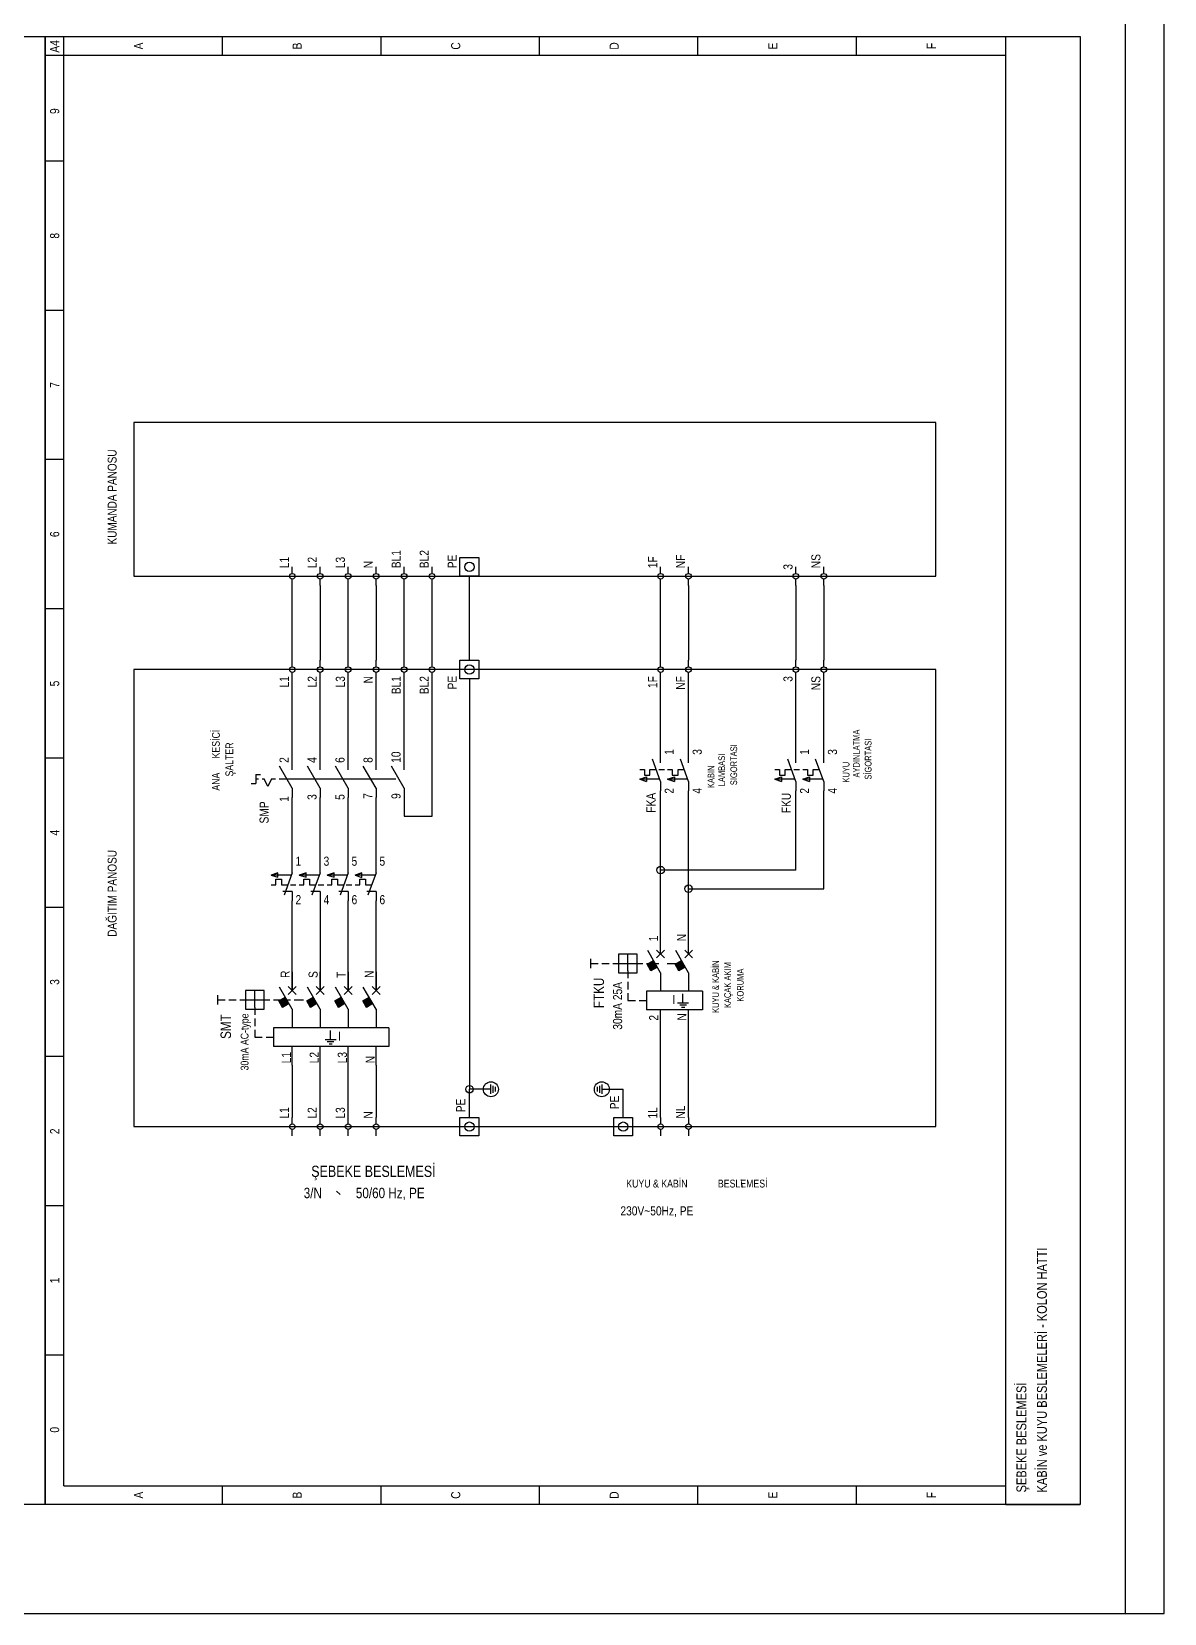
# Model space of a CAD drawing. Header units: centimetres. Extents: x 0 to 13360, y -30 to 2970.
# Drawn here: x 12630 to 13360, y 0 to 1019 of the extents above; entities that cross this region are included whole.
import ezdxf
from ezdxf.enums import TextEntityAlignment as Align

# ---------------------------------------------------------------- set-up
doc = ezdxf.new("R2010")
doc.units = ezdxf.units.CM
for name, color, linetype in [('SCOTT-CERCEVE', 7, 'CONTINUOUS'), ('SCOTT-ELEKTRIK', 3, 'CONTINUOUS'), ('SCOTT-ELEKTRIK-YAZI', 4, 'CONTINUOUS')]:
    doc.layers.add(name, color=color, linetype=linetype)
doc.styles.get("Standard").update_dxf_attribs({"font": 'arial.ttf', "width": 0.8})

msp = doc.modelspace()

# ---------------------------------------------------------------- linework, layer by layer
at = {"layer": 'SCOTT-CERCEVE'}
for points in [[(0, 0), (13359.9, 0), (13359.9, 2970), (0, 2970)], [(100, 0), (13334.9, 0), (13334.9, 2970), (100, 2970)]]:
    msp.add_lwpolyline(points, close=True, dxfattribs=at)
at = {"layer": 'SCOTT-ELEKTRIK'}
for p, q in [((11971.8, 1016), (12638.6, 1016)), ((12638.6, 70.2), (12638.6, 1016)), ((12638.6, 1016), (13305.7, 1016)), ((12638.6, 1016), (12638.6, 70.2)), ((12650.6, 82.2), (12650.6, 1016)), ((12752.8, 1016), (12752.8, 1003.9)), ((12855, 1016), (12855, 1003.9)), ((12957.1, 1016), (12957.1, 1003.9)), ((13059.3, 1003.9), (13059.3, 1016)), ((13161.5, 1003.9), (13161.5, 1016)), ((13257.7, 70.2), (13257.7, 1016)), ((13305.7, 1016), (13305.7, 70.2)), ((12638.6, 1003.9), (13257.7, 1003.9)), ((12650.6, 935.7), (12638.6, 935.7)), ((12650.6, 839.5), (12638.6, 839.5)), ((13212.6, 767.4), (12695.7, 767.4)), ((12695.7, 767.4), (12695.7, 668.2)), ((13212.6, 668.2), (13212.6, 767.4)), ((12650.6, 743.4), (12638.6, 743.4)), ((12797.9, 670), (12797.9, 674.3)), ((12815.9, 670), (12815.9, 674.3)), ((12833.9, 670), (12833.9, 674.3)), ((12852, 670), (12852, 674.3)), ((12870, 670), (12870, 674.3)), ((12888, 670), (12888, 674.3)), ((12906, 680.3), (12918.1, 680.3)), ((12906, 668.2), (12906, 680.3)), ((12918.1, 680.3), (12918.1, 668.2)), ((13035.3, 670), (13035.3, 674.3)), ((13053.3, 670), (13053.3, 674.3)), ((13122.4, 670), (13122.4, 674.3)), ((13140.5, 670), (13140.5, 674.3)), ((12695.7, 668.2), (13212.6, 668.2)), ((12797.9, 662.2), (12797.9, 666.4)), ((12815.9, 662.2), (12815.9, 666.4)), ((12833.9, 662.2), (12833.9, 666.4)), ((12852, 662.2), (12852, 666.4)), ((12870, 662.2), (12870, 666.4)), ((12888, 662.2), (12888, 666.4)), ((12918.1, 668.2), (12906, 668.2)), ((12912.1, 614.1), (12912.1, 668.2)), ((13035.3, 662.2), (13035.3, 666.4)), ((13053.3, 662.2), (13053.3, 666.4)), ((13122.4, 662.2), (13122.4, 666.4)), ((13140.5, 662.2), (13140.5, 666.4)), ((12797.9, 614.1), (12797.9, 662.2)), ((12815.9, 662.2), (12815.9, 614.1)), ((12833.9, 614.1), (12833.9, 662.2)), ((12852, 662.2), (12852, 614.1)), ((12870, 614.1), (12870, 662.2)), ((12888, 614.1), (12888, 662.2)), ((13035.3, 614.1), (13035.3, 662.2)), ((13053.3, 662.2), (13053.3, 614.1)), ((13122.4, 662.2), (13122.4, 614.1)), ((13140.5, 662.2), (13140.5, 614.1)), ((12650.6, 647.2), (12638.6, 647.2)), ((12797.9, 609.9), (12797.9, 614.1)), ((12815.9, 609.9), (12815.9, 614.1)), ((12833.9, 609.9), (12833.9, 614.1)), ((12852, 609.9), (12852, 614.1)), ((12870, 609.9), (12870, 614.1)), ((12888, 609.9), (12888, 614.1)), ((12906, 614.1), (12918.1, 614.1)), ((12906, 602.1), (12906, 614.1)), ((12918.1, 614.1), (12918.1, 602.1)), ((13035.3, 609.9), (13035.3, 614.1)), ((13053.3, 609.9), (13053.3, 614.1)), ((13122.4, 609.9), (13122.4, 614.1)), ((13140.5, 609.9), (13140.5, 614.1)), ((13212.6, 608.1), (12695.7, 608.1)), ((12695.7, 608.1), (12695.7, 313.6)), ((12797.9, 602.1), (12797.9, 606.3)), ((12797.9, 549.6), (12797.9, 602.1)), ((12815.9, 602.1), (12815.9, 606.3)), ((12815.9, 549.6), (12815.9, 602.1)), ((12833.9, 602.1), (12833.9, 606.3)), ((12833.9, 549.6), (12833.9, 602.1)), ((12852, 602.1), (12852, 606.3)), ((12852, 549.6), (12852, 602.1)), ((12870, 602.1), (12870, 606.3)), ((12870, 602.1), (12870, 605.1)), ((12870, 549.6), (12870, 602.1)), ((12888, 602.1), (12888, 606.3)), ((12888, 602.1), (12888, 605.1)), ((12888, 513.6), (12888, 602.1)), ((12918.1, 602.1), (12906, 602.1)), ((12912.1, 602.1), (12912.1, 337.7)), ((13035.3, 602.1), (13035.3, 606.3)), ((13035.3, 554), (13035.3, 602.1)), ((13053.3, 602.1), (13053.3, 606.3)), ((13053.3, 554), (13053.3, 602.1)), ((13122.4, 602.1), (13122.4, 606.3)), ((13122.4, 554), (13122.4, 602.1)), ((13140.5, 602.1), (13140.5, 606.3)), ((13140.5, 554), (13140.5, 602.1)), ((13212.6, 313.6), (13212.6, 608.1)), ((12650.6, 551), (12638.6, 551)), ((13035.3, 536), (13030, 550.4)), ((13035.3, 548), (13035.3, 554)), ((13053.3, 536), (13048.1, 550.4)), ((13053.3, 548), (13053.3, 554)), ((13122.4, 536), (13117.2, 550.4)), ((13122.4, 548), (13122.4, 554)), ((13140.5, 536), (13135.2, 550.4)), ((13140.5, 548), (13140.5, 554)), ((12774.4, 540.6), (12777.4, 540.6)), ((12774.4, 540.6), (12774.4, 534.6)), ((12797.9, 531.6), (12789.6, 545.8)), ((12797.9, 543.6), (12797.9, 549.6)), ((12815.9, 531.6), (12807.7, 545.8)), ((12815.9, 543.6), (12815.9, 549.6)), ((12833.9, 531.6), (12825.7, 545.8)), ((12833.9, 543.6), (12833.9, 549.6)), ((12852, 531.6), (12843.7, 545.8)), ((12852, 543.6), (12852, 549.6)), ((12870, 531.6), (12861.8, 545.8)), ((12870, 543.6), (12870, 549.6)), ((13021.8, 543.7), (13024.8, 543.7)), ((13024.8, 543.7), (13024.8, 540.1)), ((13028.4, 540.1), (13028.4, 543.7)), ((13028.4, 543.7), (13032.4, 543.7)), ((13034.1, 543.8), (13037.7, 543.8)), ((13039.8, 543.7), (13042.8, 543.7)), ((13042.8, 543.7), (13042.8, 540.1)), ((13046.5, 540.1), (13046.5, 543.7)), ((13046.5, 543.7), (13050.4, 543.7)), ((13109, 543.7), (13112, 543.7)), ((13112, 543.7), (13112, 540.1)), ((13115.6, 540.1), (13115.6, 543.7)), ((13115.6, 543.7), (13119.6, 543.7)), ((13121.2, 543.8), (13124.8, 543.8)), ((13127, 543.7), (13130, 543.7)), ((13130, 543.7), (13130, 540.1)), ((13133.6, 540.1), (13133.6, 543.7)), ((13133.6, 543.7), (13137.6, 543.7)), ((12771.4, 534.6), (12774.4, 534.6)), ((12774.4, 537.6), (12776.2, 537.6)), ((12778.6, 537.6), (12779.8, 537.6)), ((12782.2, 532.8), (12779.8, 537.6)), ((12784.6, 537.6), (12782.2, 532.8)), ((12784.6, 537.6), (12785.8, 537.6)), ((12785.8, 537.6), (12787, 537.6)), ((12789.4, 537.6), (12794.3, 537.6)), ((12794.9, 537.6), (12864.6, 537.6)), ((12797.9, 531.6), (12797.9, 525.6)), ((12815.9, 531.6), (12815.9, 525.6)), ((12833.9, 531.6), (12833.9, 525.6)), ((12852, 531.6), (12852, 525.6)), ((12870, 531.6), (12870, 525.6)), ((13021.8, 537.5), (13026.1, 538.9)), ((13034.6, 537.5), (13021.8, 537.5)), ((13021.8, 537.5), (13026.1, 536)), ((13024.8, 540.1), (13028.4, 540.1)), ((13026.1, 538.9), (13026.1, 536)), ((13035.3, 536), (13035.3, 530)), ((13035.3, 478.9), (13035.3, 530)), ((13039.8, 537.5), (13044.2, 538.9)), ((13052.6, 537.5), (13039.8, 537.5)), ((13039.8, 537.5), (13044.2, 536)), ((13042.8, 540.1), (13046.5, 540.1)), ((13044.2, 538.9), (13044.2, 536)), ((13053.3, 536), (13053.3, 530)), ((13053.3, 466.9), (13053.3, 530)), ((13109, 537.5), (13113.3, 538.9)), ((13121.7, 537.5), (13109, 537.5)), ((13109, 537.5), (13113.3, 536)), ((13112, 540.1), (13115.6, 540.1)), ((13113.3, 538.9), (13113.3, 536)), ((13122.4, 536), (13122.4, 530)), ((13122.4, 478.9), (13122.4, 530)), ((13127, 537.5), (13131.3, 538.9)), ((13139.7, 537.5), (13127, 537.5)), ((13127, 537.5), (13131.3, 536)), ((13130, 540.1), (13133.6, 540.1)), ((13131.3, 538.9), (13131.3, 536)), ((13140.5, 536), (13140.5, 530)), ((13140.5, 466.9), (13140.5, 530)), ((12797.9, 483.1), (12797.9, 525.6)), ((12815.9, 483.1), (12815.9, 525.6)), ((12833.9, 483.1), (12833.9, 525.6)), ((12852, 483.1), (12852, 525.6)), ((12870, 525.6), (12870, 513.6)), ((12870, 513.6), (12888, 513.6)), ((12797.9, 477.1), (12797.9, 483.1)), ((12815.9, 477.1), (12815.9, 483.1)), ((12833.9, 477.1), (12833.9, 483.1)), ((12852, 477.1), (12852, 483.1)), ((12784.4, 475.7), (12788.7, 477.1)), ((12797.1, 475.7), (12784.4, 475.7)), ((12784.4, 475.7), (12788.7, 474.3)), ((12784.4, 469.4), (12787.4, 469.4)), ((12787.4, 469.4), (12787.4, 473.1)), ((12787.4, 473.1), (12791, 473.1)), ((12788.7, 474.3), (12788.7, 477.1)), ((12791, 473.1), (12791, 469.4)), ((12791, 469.4), (12795, 469.4)), ((12797.9, 477.1), (12792.6, 462.7)), ((12796.7, 469.3), (12800.3, 469.3)), ((12802.4, 475.7), (12806.8, 477.1)), ((12815.2, 475.7), (12802.4, 475.7)), ((12802.4, 475.7), (12806.8, 474.3)), ((12802.4, 469.4), (12805.4, 469.4)), ((12805.4, 469.4), (12805.4, 473.1)), ((12805.4, 473.1), (12809, 473.1)), ((12806.8, 474.3), (12806.8, 477.1)), ((12809, 473.1), (12809, 469.4)), ((12809, 469.4), (12813, 469.4)), ((12815.9, 477.1), (12810.6, 462.7)), ((12814.7, 469.3), (12818.3, 469.3)), ((12820.5, 475.7), (12824.8, 477.1)), ((12833.2, 475.7), (12820.5, 475.7)), ((12820.5, 475.7), (12824.8, 474.3)), ((12820.5, 469.4), (12823.5, 469.4)), ((12823.5, 469.4), (12823.5, 473.1)), ((12823.5, 473.1), (12827.1, 473.1)), ((12824.8, 474.3), (12824.8, 477.1)), ((12827.1, 473.1), (12827.1, 469.4)), ((12827.1, 469.4), (12831.1, 469.4)), ((12833.9, 477.1), (12828.7, 462.7)), ((12832.7, 469.3), (12836.3, 469.3)), ((12838.5, 475.7), (12842.8, 477.1)), ((12851.2, 475.7), (12838.5, 475.7)), ((12838.5, 475.7), (12842.8, 474.2)), ((12838.5, 469.4), (12841.5, 469.4)), ((12841.5, 469.4), (12841.5, 473)), ((12841.5, 473), (12845.1, 473)), ((12842.8, 474.2), (12842.8, 477.1)), ((12845.1, 473), (12845.1, 469.4)), ((12845.1, 469.4), (12849.1, 469.4)), ((12852, 477.1), (12846.7, 462.7)), ((13122.4, 478.9), (13035.3, 478.9)), ((13035.3, 436.8), (13035.3, 478.9)), ((12797.9, 465.1), (12791.8, 465.1)), ((12797.9, 465.1), (12797.9, 459.1)), ((12797.9, 413.3), (12797.9, 459.1)), ((12815.9, 465.1), (12809.9, 465.1)), ((12815.9, 465.1), (12815.9, 459.1)), ((12815.9, 459.1), (12815.9, 413.3)), ((12833.9, 465.1), (12827.9, 465.1)), ((12833.9, 465.1), (12833.9, 459.1)), ((12833.9, 413.3), (12833.9, 459.1)), ((12852, 465.1), (12845.9, 465.1)), ((12852, 465.1), (12852, 459.1)), ((12852, 413.3), (12852, 459.1)), ((13053.3, 466.9), (13140.5, 466.9)), ((13053.3, 436.8), (13053.3, 466.9)), ((12650.6, 454.9), (12638.6, 454.9)), ((13035.3, 424.8), (13035.3, 436.8)), ((13053.3, 424.8), (13053.3, 436.8)), ((12990.2, 421.8), (12990.2, 415.8)), ((12990.2, 418.8), (12995, 418.8)), ((12997.4, 418.8), (13002.2, 418.8)), ((13004.6, 418.8), (13009.4, 418.8)), ((13008.2, 424.8), (13008.2, 412.8)), ((13020.2, 424.8), (13008.2, 424.8)), ((13009.4, 418.8), (13019, 418.8)), ((13014.2, 414), (13014.2, 424.8)), ((13019, 418.8), (13023.9, 418.8)), ((13020.2, 412.8), (13020.2, 424.8)), ((13026.3, 418.8), (13031.1, 418.8)), ((13026.6, 418.2), (13030.8, 420.6)), ((13029, 414), (13026.6, 418.2)), ((13029.2, 414.1), (13026.8, 418.3)), ((13035.3, 412.8), (13027.1, 427)), ((13029.5, 414.3), (13027.1, 418.5)), ((13029.8, 414.4), (13027.4, 418.6)), ((13030.1, 414.6), (13027.7, 418.8)), ((13030.3, 414.7), (13027.9, 418.9)), ((13030.6, 414.9), (13028.2, 419.1)), ((13030.8, 415), (13028.4, 419.2)), ((13031.1, 415.2), (13028.7, 419.4)), ((13031.3, 415.3), (13028.9, 419.5)), ((13031.6, 415.5), (13029.2, 419.7)), ((13031.8, 415.6), (13029.4, 419.8)), ((13032.2, 415.8), (13029.7, 420)), ((13032.4, 415.9), (13030, 420.1)), ((13032.7, 416.1), (13030.3, 420.3)), ((13032.9, 416.2), (13030.5, 420.4)), ((13030.5, 418.8), (13034.1, 418.8)), ((13032.7, 422.3), (13037.8, 427.4)), ((13032.7, 427.4), (13037.8, 422.3)), ((13039.5, 418.8), (13045.5, 418.8)), ((13044.7, 418.2), (13048.8, 420.6)), ((13047.1, 414), (13044.7, 418.2)), ((13047.3, 414.1), (13044.9, 418.3)), ((13053.3, 412.8), (13045.1, 427)), ((13047.6, 414.3), (13045.2, 418.5)), ((13047.8, 414.4), (13045.4, 418.6)), ((13048.1, 414.6), (13045.7, 418.8)), ((13048.3, 414.7), (13045.9, 418.9)), ((13048.6, 414.9), (13046.2, 419.1)), ((13048.8, 415), (13046.4, 419.2)), ((13049.1, 415.2), (13046.7, 419.4)), ((13049.3, 415.3), (13046.9, 419.5)), ((13049.7, 415.5), (13047.3, 419.7)), ((13049.9, 415.6), (13047.5, 419.8)), ((13050.2, 415.8), (13047.8, 420)), ((13050.4, 415.9), (13048, 420.1)), ((13050.7, 416.1), (13048.3, 420.3)), ((13050.9, 416.2), (13048.5, 420.4)), ((13050.8, 422.3), (13055.9, 427.4)), ((13050.8, 427.4), (13055.9, 422.3)), ((12797.9, 413.3), (12797.9, 401.3)), ((12797.9, 401.3), (12797.9, 413.3)), ((12815.9, 413.3), (12815.9, 401.3)), ((12815.9, 401.3), (12815.9, 413.3)), ((12833.9, 413.3), (12833.9, 401.3)), ((12833.9, 401.3), (12833.9, 413.3)), ((12852, 413.3), (12852, 401.3)), ((12852, 401.3), (12852, 413.3)), ((13008.2, 412.8), (13020.2, 412.8)), ((13014.2, 414), (13014.2, 409.2)), ((13033.2, 416.4), (13029, 414)), ((13035.3, 412.8), (13035.3, 400.8)), ((13051.2, 416.4), (13047.1, 414)), ((13053.3, 412.8), (13053.3, 400.8)), ((12749.8, 398.3), (12749.8, 392.3)), ((12767.8, 401.3), (12767.8, 389.2)), ((12779.8, 401.3), (12767.8, 401.3)), ((12773.8, 390.4), (12773.8, 401.3)), ((12779.8, 389.2), (12779.8, 401.3)), ((12797.9, 389.2), (12789.6, 403.5)), ((12795.3, 398.7), (12800.4, 403.8)), ((12795.3, 403.8), (12800.4, 398.7)), ((12815.9, 389.2), (12807.7, 403.5)), ((12813.3, 398.7), (12818.4, 403.8)), ((12813.3, 403.8), (12818.4, 398.7)), ((12833.9, 389.2), (12825.7, 403.5)), ((12831.4, 398.7), (12836.5, 403.8)), ((12831.4, 403.8), (12836.5, 398.7)), ((12852, 389.2), (12843.7, 403.5)), ((12849.4, 398.7), (12854.5, 403.8)), ((12849.4, 403.8), (12854.5, 398.7)), ((13014.2, 406.8), (13014.2, 402)), ((13014.2, 399.6), (13014.2, 394.8)), ((13062.3, 400.8), (13026.3, 400.8)), ((13026.3, 400.8), (13026.3, 388.8)), ((13049.7, 393.4), (13049.7, 399.1)), ((13062.3, 400.8), (13062.3, 388.8)), ((12749.8, 395.3), (12754.6, 395.3)), ((12757, 395.3), (12761.8, 395.3)), ((12764.2, 395.3), (12769, 395.3)), ((12767.8, 389.2), (12779.8, 389.2)), ((12769, 395.3), (12778.6, 395.3)), ((12773.8, 390.4), (12773.8, 385.6)), ((12778.6, 395.3), (12783.4, 395.3)), ((12785.8, 395.3), (12790.6, 395.3)), ((12789.2, 394.6), (12793.4, 397)), ((12791.6, 390.4), (12789.2, 394.6)), ((12791.8, 390.6), (12789.4, 394.7)), ((12792.1, 390.7), (12789.7, 394.9)), ((12792.3, 390.9), (12789.9, 395)), ((12792.7, 391.1), (12790.3, 395.2)), ((12792.9, 391.2), (12790.5, 395.3)), ((12793.2, 391.4), (12790.8, 395.5)), ((12793.4, 391.5), (12791, 395.6)), ((12793.7, 391.7), (12791.3, 395.8)), ((12793.9, 391.8), (12791.5, 395.9)), ((12795.8, 392.9), (12791.6, 390.4)), ((12794.2, 392), (12791.8, 396.1)), ((12794.4, 392.1), (12792, 396.2)), ((12794.7, 392.3), (12792.3, 396.4)), ((12794.9, 392.4), (12792.5, 396.5)), ((12795.3, 392.6), (12792.9, 396.7)), ((12795.5, 392.7), (12793.1, 396.8)), ((12793.1, 395.3), (12796.7, 395.3)), ((12797.9, 389.2), (12797.9, 377.2)), ((12799.1, 395.3), (12805.1, 395.3)), ((12807.2, 394.6), (12811.4, 397)), ((12809.6, 390.4), (12807.2, 394.6)), ((12809.9, 390.6), (12807.4, 394.7)), ((12810.2, 390.7), (12807.8, 394.9)), ((12810.4, 390.9), (12808, 395)), ((12810.7, 391.1), (12808.3, 395.2)), ((12810.9, 391.2), (12808.5, 395.3)), ((12811.2, 391.4), (12808.8, 395.5)), ((12811.4, 391.5), (12809, 395.6)), ((12811.7, 391.7), (12809.3, 395.8)), ((12811.9, 391.8), (12809.5, 395.9)), ((12813.8, 392.9), (12809.6, 390.4)), ((12812.2, 392), (12809.8, 396.1)), ((12812.5, 392.1), (12810.1, 396.2)), ((12812.8, 392.3), (12810.4, 396.4)), ((12813, 392.4), (12810.6, 396.5)), ((12813.3, 392.6), (12810.9, 396.7)), ((12813.5, 392.7), (12811.1, 396.8)), ((12815.9, 389.2), (12815.9, 377.2)), ((12825.3, 394.6), (12829.4, 397)), ((12827.7, 390.4), (12825.3, 394.6)), ((12827.9, 390.6), (12825.5, 394.7)), ((12828.2, 390.7), (12825.8, 394.9)), ((12828.4, 390.9), (12826, 395)), ((12828.7, 391.1), (12826.3, 395.2)), ((12828.9, 391.2), (12826.5, 395.3)), ((12829.2, 391.4), (12826.8, 395.5)), ((12829.4, 391.5), (12827, 395.6)), ((12829.8, 391.7), (12827.4, 395.8)), ((12830, 391.8), (12827.6, 395.9)), ((12831.8, 392.9), (12827.7, 390.4)), ((12830.3, 392), (12827.9, 396.1)), ((12830.5, 392.1), (12828.1, 396.2)), ((12830.8, 392.3), (12828.4, 396.4)), ((12831, 392.4), (12828.6, 396.5)), ((12831.3, 392.6), (12828.9, 396.7)), ((12831.5, 392.7), (12829.1, 396.8)), ((12833.9, 389.2), (12833.9, 377.2)), ((12843.3, 394.6), (12847.5, 397)), ((12845.7, 390.4), (12843.3, 394.6)), ((12845.9, 390.6), (12843.5, 394.7)), ((12846.2, 390.7), (12843.8, 394.9)), ((12846.4, 390.9), (12844, 395)), ((12846.7, 391.1), (12844.3, 395.2)), ((12847, 391.2), (12844.6, 395.3)), ((12847.3, 391.4), (12844.9, 395.5)), ((12847.5, 391.5), (12845.1, 395.6)), ((12847.8, 391.7), (12845.4, 395.8)), ((12848, 391.8), (12845.6, 395.9)), ((12849.9, 392.9), (12845.7, 390.4)), ((12848.3, 392), (12845.9, 396.1)), ((12848.5, 392.1), (12846.1, 396.2)), ((12848.8, 392.3), (12846.4, 396.4)), ((12849, 392.4), (12846.6, 396.5)), ((12849.4, 392.6), (12846.9, 396.7)), ((12849.6, 392.7), (12847.2, 396.8)), ((12852, 389.2), (12852, 377.2)), ((13014.2, 394.8), (13019, 394.8)), ((13021.4, 394.8), (13026.3, 394.8)), ((13062.3, 388.8), (13026.3, 388.8)), ((13035.3, 376.7), (13035.3, 388.8)), ((13046.2, 393.4), (13053.3, 393.4)), ((13047.6, 392), (13051.9, 392)), ((13048.7, 390.5), (13050.8, 390.5)), ((13053.3, 376.7), (13053.3, 388.8)), ((12773.8, 383.2), (12773.8, 378.4)), ((12860.2, 377.2), (12785.8, 377.2)), ((12785.8, 377.2), (12785.8, 365.2)), ((12860.2, 377.2), (12860.2, 365.2)), ((12773.8, 376), (12773.8, 371.2)), ((12773.8, 371.2), (12778.6, 371.2)), ((12781, 371.2), (12785.8, 371.2)), ((12819, 369.8), (12826.1, 369.8)), ((12820.4, 368.4), (12824.7, 368.4)), ((12821.6, 367), (12823.7, 367)), ((12822.6, 369.8), (12822.6, 375.5)), ((13035.3, 319.6), (13035.3, 376.7)), ((13053.3, 319.6), (13053.3, 376.7)), ((12650.6, 358.7), (12638.6, 358.7)), ((12860.2, 365.2), (12785.8, 365.2)), ((12797.9, 353.2), (12797.9, 365.2)), ((12815.9, 353.2), (12815.9, 365.2)), ((12833.9, 353.2), (12833.9, 365.2)), ((12852, 353.2), (12852, 365.2)), ((12797.9, 353.2), (12797.9, 319.6)), ((12797.9, 353.2), (12797.9, 353.2)), ((12815.9, 319.6), (12815.9, 353.2)), ((12833.9, 319.6), (12833.9, 353.2)), ((12852, 353.2), (12852, 319.6)), ((12918.1, 337.7), (12912.1, 337.7)), ((12912.1, 319.6), (12912.1, 337.7)), ((12925.9, 337.7), (12915.1, 337.7)), ((12925.9, 334.7), (12925.9, 340.7)), ((12927.4, 335.4), (12927.4, 339.9)), ((12928.9, 336.2), (12928.9, 339.2)), ((12994.4, 339.2), (12994.4, 336.2)), ((12995.9, 339.9), (12995.9, 335.4)), ((12997.4, 340.7), (12997.4, 334.7)), ((12997.4, 337.7), (13008.2, 337.7)), ((13005.2, 337.7), (13011.2, 337.7)), ((13011.2, 319.6), (13011.2, 337.7)), ((12797.9, 315.4), (12797.9, 319.6)), ((12815.9, 315.4), (12815.9, 319.6)), ((12833.9, 315.4), (12833.9, 319.6)), ((12852, 315.4), (12852, 319.6)), ((12906, 307.6), (12906, 319.6)), ((12906, 319.6), (12918.1, 319.6)), ((12918.1, 319.6), (12918.1, 307.6)), ((13005.2, 307.6), (13005.2, 319.6)), ((13005.2, 319.6), (13017.2, 319.6)), ((13017.2, 319.6), (13017.2, 307.6)), ((13035.3, 319.6), (13035.3, 315.4)), ((13053.3, 319.6), (13053.3, 315.4)), ((12695.7, 313.6), (13212.6, 313.6)), ((12797.9, 307.6), (12797.9, 311.8)), ((12815.9, 307.6), (12815.9, 311.8)), ((12833.9, 307.6), (12833.9, 311.8)), ((12852, 307.6), (12852, 311.8)), ((12918.1, 307.6), (12906, 307.6)), ((13017.2, 307.6), (13005.2, 307.6)), ((13035.3, 311.8), (13035.3, 307.6)), ((13053.3, 311.8), (13053.3, 307.6)), ((12826.4, 272.1), (12828.8, 269.8)), ((12650.6, 262.5), (12638.6, 262.5)), ((12650.6, 166.4), (12638.6, 166.4)), ((12650.6, 82.2), (13257.7, 82.2)), ((12752.8, 82.2), (12752.8, 70.2)), ((12855, 82.2), (12855, 70.2)), ((12957.1, 82.2), (12957.1, 70.2)), ((13059.3, 70.2), (13059.3, 82.2)), ((13161.5, 70.2), (13161.5, 82.2)), ((13257.7, 70.2), (13257.7, 82.2)), ((12638.6, 70.2), (11971.8, 70.2)), ((13305.7, 70.2), (12638.6, 70.2)), ((13257.7, 70.2), (13305.7, 70.2)), ((13275.7, 70.2), (13305.7, 70.2))]:
    msp.add_line(p, q, dxfattribs=at)
for points in [[(13026.1, 538.9), (13026.1, 536), (13021.8, 537.5), (13026.1, 538.9)], [(13044.2, 538.9), (13044.2, 536), (13039.8, 537.5), (13044.2, 538.9)], [(13113.3, 538.9), (13113.3, 536), (13109, 537.5), (13113.3, 538.9)], [(13131.3, 538.9), (13131.3, 536), (13127, 537.5), (13131.3, 538.9)], [(12788.7, 474.3), (12788.7, 477.1), (12784.4, 475.7), (12788.7, 474.3)], [(12806.8, 474.3), (12806.8, 477.1), (12802.4, 475.7), (12806.8, 474.3)], [(12824.8, 474.3), (12824.8, 477.1), (12820.5, 475.7), (12824.8, 474.3)], [(12842.8, 474.2), (12842.8, 477.1), (12838.5, 475.7), (12842.8, 474.2)]]:
    msp.add_lwpolyline(points, dxfattribs=at)
for centre, radius in [((12912.1, 674.3), 3.01), ((12797.9, 668.2), 1.8), ((12815.9, 668.2), 1.8), ((12833.9, 668.2), 1.8), ((12852, 668.2), 1.8), ((12870, 668.2), 1.8), ((12888, 668.2), 1.8), ((13035.3, 668.2), 1.8), ((13053.3, 668.2), 1.8), ((13122.4, 668.2), 1.8), ((13140.5, 668.2), 1.8), ((12797.9, 608.1), 1.8), ((12815.9, 608.1), 1.8), ((12833.9, 608.1), 1.8), ((12852, 608.1), 1.8), ((12870, 608.1), 1.8), ((12888, 608.1), 1.8), ((12912.1, 608.1), 3.01), ((13035.3, 608.1), 1.8), ((13053.3, 608.1), 1.8), ((13122.4, 608.1), 1.8), ((13140.5, 608.1), 1.8), ((13035.3, 478.9), 2.4), ((13053.3, 466.9), 2.4), ((12912.1, 337.7), 2.4), ((12925.9, 337.7), 4.81), ((12997.4, 337.7), 4.81), ((12912.1, 313.6), 3.01), ((13011.2, 313.6), 3.01), ((12797.9, 313.6), 1.8), ((12815.9, 313.6), 1.8), ((12833.9, 313.6), 1.8), ((12852, 313.6), 1.8), ((13035.3, 313.6), 1.8), ((13053.3, 313.6), 1.8)]:
    msp.add_circle(centre, radius, dxfattribs=at)

# ---------------------------------------------------------------- texts
at = {"layer": 'SCOTT-ELEKTRIK-YAZI', "width": 0.8}
for s, height, p in [('A4', 5.89, (12647.7, 1005.6)), ('BL1', 5.89, (12867.8, 673.4)), ('L1', 5.89, (12795.7, 673.4)), ('L2', 5.89, (12813.7, 673.4)), ('L3', 5.89, (12831.8, 673.4)), ('N', 5.89, (12849.8, 673.4)), ('PE', 5.89, (12903.9, 673.4)), ('1F', 5.89, (13033.1, 673.4)), ('NF', 5.89, (13051.1, 673.4)), ('NS', 5.89, (13138.3, 673.4)), ('PE', 5.89, (12903.9, 595.3)), ('2', 5.89, (12795.6, 548)), ('4', 5.89, (12813.6, 548)), ('6', 5.89, (12831.6, 548)), ('8', 5.89, (12849.7, 548)), ('10', 5.89, (12867.7, 548)), ('1', 5.89, (13043.8, 553.2)), ('3', 5.89, (13061.8, 553.2)), ('1', 5.89, (13131, 553.2)), ('3', 5.89, (13149, 553.2)), ('1', 5.89, (13033.7, 433)), ('N', 5.89, (13051.7, 433)), ('R', 5.89, (12796.3, 409.4)), ('S', 5.89, (12814.3, 409.4)), ('T', 5.89, (12832.4, 409.4)), ('N', 5.89, (12850.4, 409.4)), ('2', 5.89, (13033.8, 381.9)), ('N', 5.89, (13051.9, 381.9)), ('L1', 5.89, (12797, 354.4)), ('L2', 5.89, (12815, 354.4)), ('L3', 5.89, (12833.1, 354.4)), ('N', 5.89, (12851.1, 354.4)), ('PE', 5.89, (13008.5, 324.8)), ('NL', 5.89, (13051.1, 318.8)), ('L1', 5.89, (12795.7, 318.8)), ('L2', 5.89, (12813.7, 318.8)), ('L3', 5.89, (12831.8, 318.8)), ('N', 5.89, (12849.8, 318.8)), ('1L', 5.89, (13033.1, 318.8)), ('KABİN ve KUYU BESLEMELERİ - KOLON HATTI', 6.369, (13284.2, 77.9)), ('ŞEBEKE BESLEMESİ', 6.369, (13271, 77.9))]:
    msp.add_text(s, height=height, rotation=90, dxfattribs=at).set_placement(p)
for s, height, rotation, p in [('A', 5.89, 90, (12701.8, 1009.9)), ('B', 5.89, 90, (12804, 1009.9)), ('C', 5.89, 90, (12906.2, 1009.9)), ('D', 5.89, 90, (13008.3, 1009.9)), ('E', 5.89, 90, (13110.5, 1009.9)), ('F', 5.89, 90, (13212.7, 1009.9)), ('9', 5.89, 90, (12647.7, 967.9)), ('8', 5.89, 90, (12647.7, 887.6)), ('7', 5.89, 90, (12647.7, 791.5)), ('KUMANDA PANOSU', 5.77, 90, (12684.7, 719.3)), ('6', 5.89, 90, (12647.7, 695.3)), ('5', 5.89, 90, (12647.7, 599.1)), ('KESİCİ', 5.05, 90, (12751.2, 560.1)), ('ŞALTER', 5.05, 90, (12759.9, 550.2)), ('AYDINLATMA', 4.33, 90, (13163.6, 554)), ('SİGORTASI', 4.33, 90, (13171.2, 550.4)), ('LAMBASI', 4.33, 90, (13076.8, 543.4)), ('SIGORTASI', 4.33, 90, (13084.6, 546.8)), ('ANA', 5.05, 90, (12751.2, 535.9)), ('KABIN', 4.33, 90, (13069.9, 539)), ('KUYU', 4.33, 90, (13157, 542)), ('4', 5.89, 90, (12647.7, 503)), ('DAĞITIM PANOSU', 5.77, 90, (12684.7, 463.9)), ('KUYU & KABİN', 4.328, 90, (13072.9, 403.8)), ('KAÇAK AKIM', 4.33, 90, (13080.6, 404.8)), ('3', 5.89, 90, (12647.7, 406.8)), ('KORUMA', 4.33, 90, (13088.8, 404.8)), ('I', 5.89, 360, (13043.8, 392.6)), ('2', 5.89, 90, (12647.7, 310.6)), ('1', 5.89, 90, (12647.7, 214.5)), ('0', 5.89, 90, (12647.7, 118.3)), ('A', 5.89, 90, (12701.8, 76.2)), ('B', 5.89, 90, (12804, 76.2)), ('C', 5.89, 90, (12906.2, 76.2)), ('D', 5.89, 90, (13008.3, 76.2)), ('E', 5.89, 90, (13110.5, 76.2)), ('F', 5.89, 90, (13212.7, 76.2))]:
    msp.add_text(s, height=height, rotation=rotation, dxfattribs=at).set_placement(p, align=Align.CENTER)
for s, height, p in [('BL2', 5.89, (12885.9, 685.1)), ('3', 5.89, (13120.3, 676.1)), ('L1', 5.89, (12795.7, 603.9)), ('L2', 5.89, (12813.7, 603.9)), ('L3', 5.89, (12831.8, 603.9)), ('N', 5.89, (12849.8, 603.9)), ('BL1', 5.89, (12867.8, 603.9)), ('BL2', 5.89, (12885.9, 603.9)), ('1F', 5.89, (13033.1, 603.9)), ('NF', 5.89, (13051.1, 603.9)), ('3', 5.89, (13120.3, 603.9)), ('NS', 5.89, (13138.3, 603.9)), ('2', 5.89, (13043.8, 531.8)), ('4', 5.89, (13061.8, 531.8)), ('2', 5.89, (13131, 531.8)), ('4', 5.89, (13149, 531.8)), ('SMP', 5.89, (12782.7, 523.2)), ('1', 5.89, (12795.6, 526.6)), ('3', 5.89, (12813.6, 527.8)), ('5', 5.89, (12831.6, 527.8)), ('7', 5.89, (12849.7, 528.4)), ('9', 5.89, (12867.7, 528.4)), ('FKA', 5.89, (13032, 528.7)), ('FKU', 5.89, (13119.2, 528.7)), ('FTKU', 6.73, (12998.8, 409.6)), ('30mA 25A', 5.89, (13010.5, 406.8)), ('SMT', 6.73, (12758.4, 386)), ('30mA AC-type', 5.049, (12769.7, 386.5)), ('PE', 5.89, (12909.4, 331.7))]:
    msp.add_text(s, height=height, rotation=90, dxfattribs=at).set_placement(p, align=Align.RIGHT)
for s, height, p in [('1', 5.89, (12800, 481.7)), ('3', 5.89, (12818.1, 481.7)), ('5', 5.89, (12836.1, 481.7)), ('5', 5.89, (12854.1, 481.7)), ('2', 5.89, (12800, 456.9)), ('4', 5.89, (12818.1, 456.9)), ('6', 5.89, (12836.1, 456.9)), ('6', 5.89, (12854.1, 456.9)), ('50/60 Hz, PE', 6.732, (12838.9, 267.5))]:
    msp.add_text(s, height=height, dxfattribs=at).set_placement(p)
for s, height, p in [('I', 5.89, (12828.3, 369)), ('ŞEBEKE BESLEMESİ', 7.213, (12850.2, 281.2)), ('KUYU & KABİN', 5.049, (13032.9, 274.4)), ('BESLEMESİ', 5.05, (13088.2, 274.4)), ('\\', 5.05, (13087.6, 274.4)), ('230V~50Hz, PE', 5.89, (13032.9, 256.4))]:
    msp.add_text(s, height=height, dxfattribs=at).set_placement(p, align=Align.CENTER)
msp.add_text('3/N', height=6.73, dxfattribs=at).set_placement((12817, 267.5), align=Align.RIGHT)

doc.saveas('drawing.dxf')
